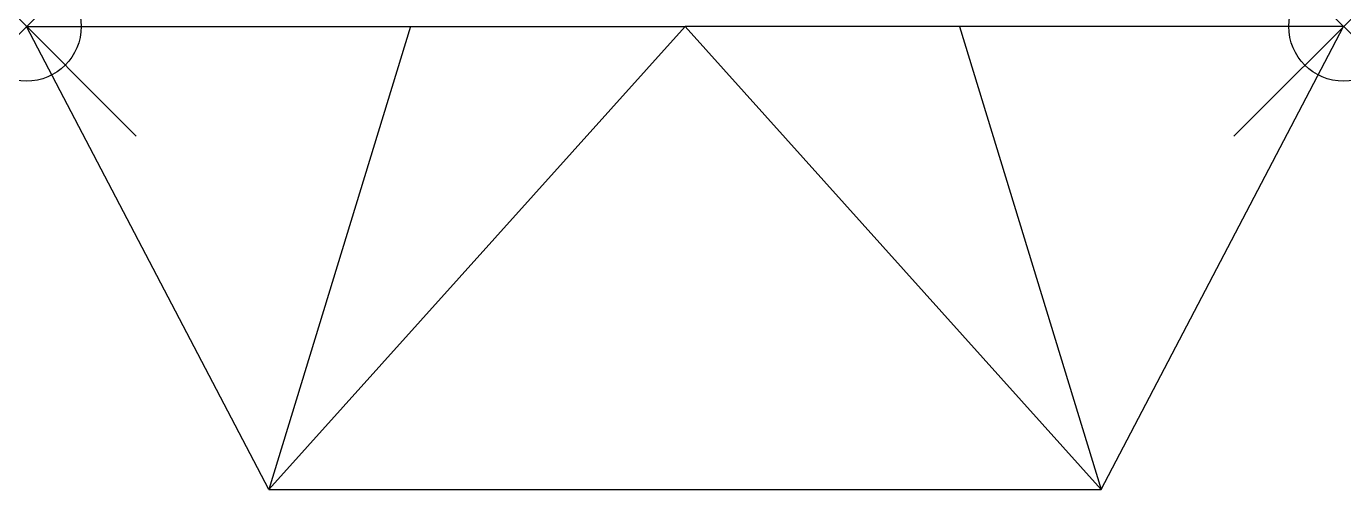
# Model space of a CAD drawing. Header units: inches. Extents: x 0 to 12, y -4.2 to 0.
import ezdxf

# ---------------------------------------------------------------- set-up
doc = ezdxf.new("R2010")
doc.units = ezdxf.units.IN
doc.header["$MEASUREMENT"] = 0
doc.header["$PDMODE"] = 35

msp = doc.modelspace()

# ---------------------------------------------------------------- linework, layer by layer
at = {"linetype": 'Continuous'}
for p, q in [((0, 0), (3.5, 0)), ((2.21, -4.22), (0, 0)), ((3.5, 0), (2.21, -4.22)), ((2.21, -4.22), (6, 0)), ((3.5, 0), (6, 0)), ((8.5, 0), (6, 0)), ((9.79, -4.22), (6, 0)), ((12, 0), (8.5, 0)), ((8.5, 0), (9.79, -4.22)), ((9.79, -4.22), (12, 0)), ((2.21, -4.22), (9.79, -4.22))]:
    msp.add_line(p, q, dxfattribs=at)
for p in [(0, 0), (12, 0)]:
    msp.add_point(p, dxfattribs=at)

doc.saveas('drawing.dxf')
